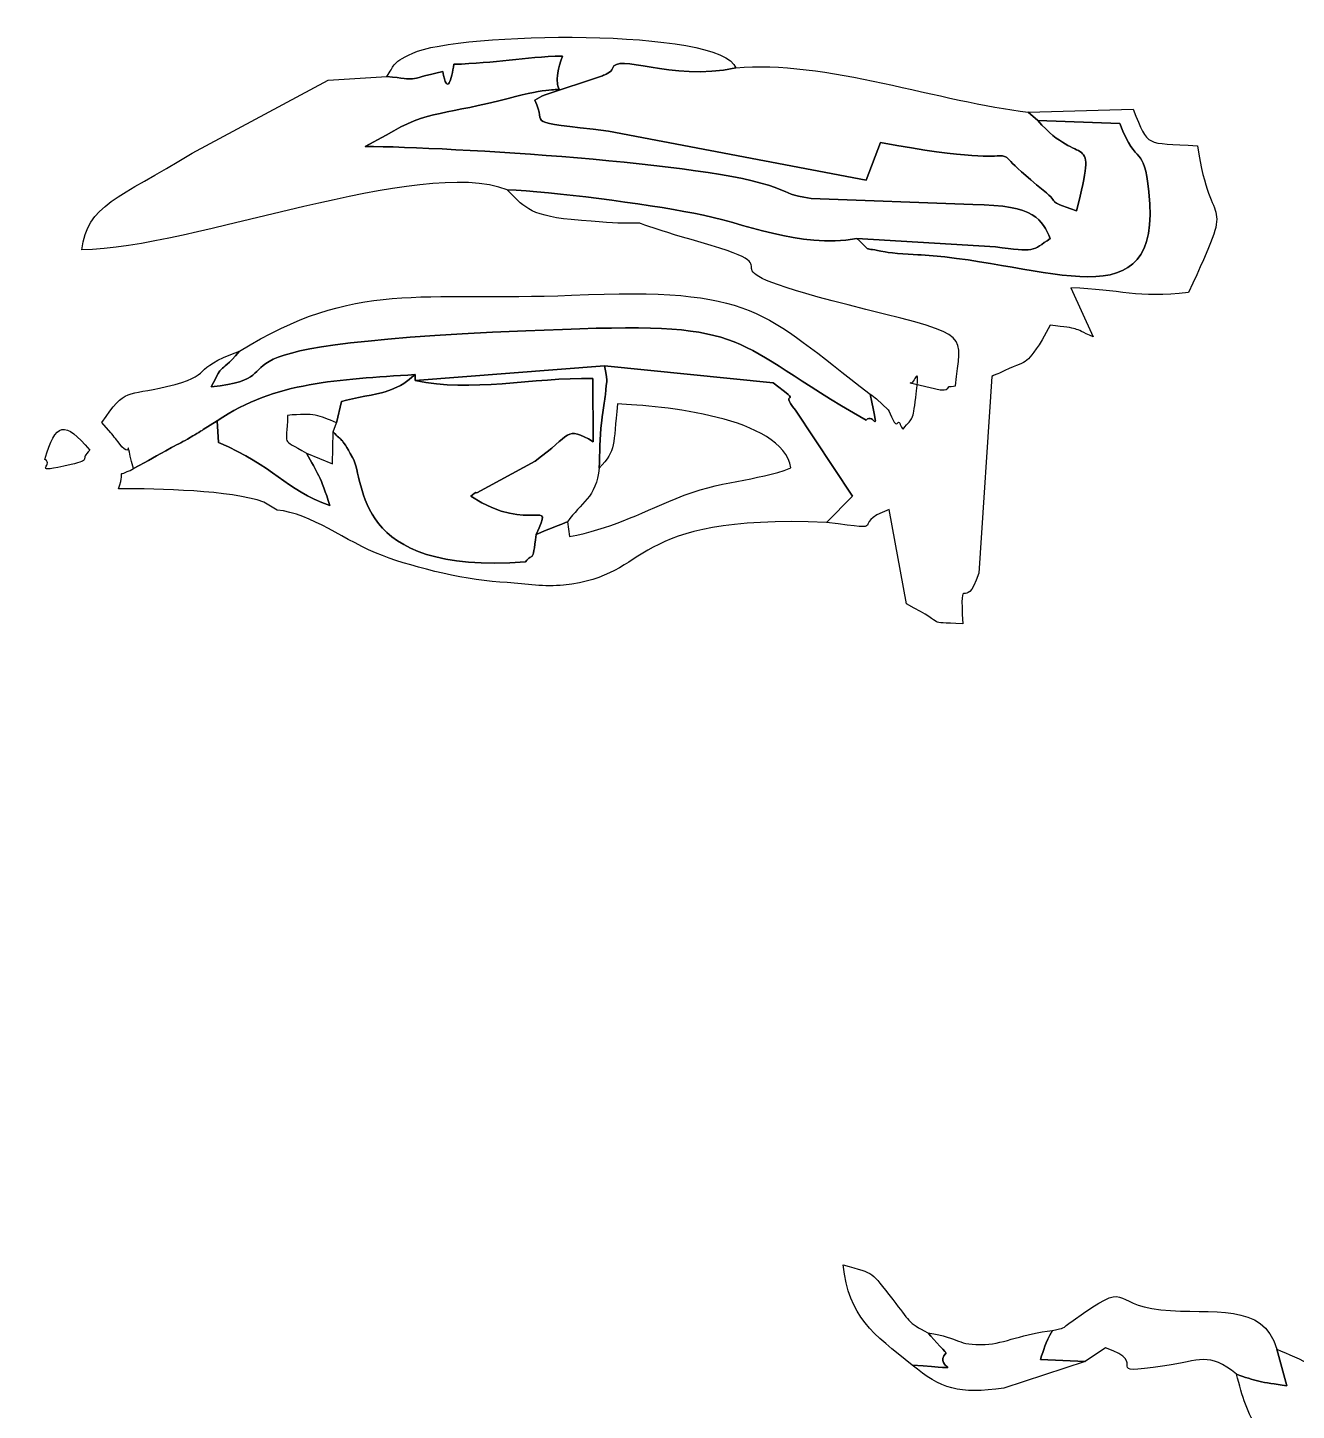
# Model space of a CAD drawing. Header units: millimetres. Extents: x -96.4 to -32.6, y 54.4 to 144.6.
# Drawn here: x -64.09 to -46.85, y 86.07 to 104.85 of the extents above; entities that cross this region are included whole.
import ezdxf

# ---------------------------------------------------------------- set-up
doc = ezdxf.new("R2010")
doc.units = ezdxf.units.MM
doc.header["$MEASUREMENT"] = 0
doc.layers.add('layer 1', color=7, linetype='Continuous')

msp = doc.modelspace()

# ---------------------------------------------------------------- linework, layer by layer
at = {"layer": 'layer 1', "color": 250}
for points, knots in [([(-59.2105, 104.1859), (-58.7545, 104.1381), (-58.9855, 104.1246), (-58.4501, 104.254), (-58.4501, 104.254), (-58.3898, 103.9092), (-58.3266, 104.1492), (-58.3001, 104.3494), (-58.3001, 104.3494), (-57.7243, 104.3663), (-57.354, 104.4504), (-56.8245, 104.462), (-56.8245, 104.462), (-57.0879, 103.7158), (-56.4358, 104.1917), (-57.5611, 103.8866), (-57.5611, 103.8866), (-58.3697, 103.6675), (-58.6605, 103.7315), (-59.2174, 103.389), (-59.2174, 103.389), (-59.2174, 103.389), (-59.5037, 103.2359), (-59.5037, 103.2359), (-59.5037, 103.2359), (-58.3502, 103.2226), (-54.8207, 103.0171), (-53.9319, 102.6755), (-53.9319, 102.6755), (-53.696, 102.5847), (-53.7531, 102.5817), (-53.4453, 102.5294), (-53.4453, 102.5294), (-53.4453, 102.5294), (-51.2486, 102.4466), (-51.2486, 102.4466), (-51.2486, 102.4466), (-50.3915, 102.4399), (-50.3104, 102.2317), (-50.1973, 101.9854), (-50.1973, 101.9854), (-50.4422, 101.8144), (-50.4073, 101.8004), (-50.9427, 101.8708), (-50.9427, 101.8708), (-50.9427, 101.8708), (-52.8237, 101.9848), (-52.8237, 101.9848), (-52.8237, 101.9848), (-52.5976, 101.7788), (-52.7819, 101.88), (-52.4384, 101.8017), (-52.4384, 101.8017), (-52.3527, 101.7821), (-52.0545, 101.768), (-51.9492, 101.7615), (-51.9492, 101.7615), (-50.2266, 101.6562), (-48.6649, 100.7933), (-48.857, 102.6162), (-48.857, 102.6162), (-48.928, 103.2904), (-49.0195, 102.9254), (-49.2527, 103.5465), (-49.2527, 103.5465), (-49.2527, 103.5465), (-50.3638, 103.5846), (-50.3638, 103.5846), (-50.3638, 103.5846), (-49.7792, 102.9041), (-49.5513, 103.5159), (-49.8399, 102.3612), (-49.8399, 102.3612), (-50.2974, 102.5212), (-50.027, 102.4302), (-50.2915, 102.64), (-50.2915, 102.64), (-51.3456, 103.4754), (-50.033, 102.8348), (-52.5011, 103.2864), (-52.5011, 103.2864), (-52.5011, 103.2864), (-52.6975, 102.7772), (-52.6975, 102.7772), (-52.6975, 102.7772), (-52.6975, 102.7772), (-56.1973, 103.443), (-56.1973, 103.443), (-56.1973, 103.443), (-57.4114, 103.5944), (-57.0127, 103.4942), (-57.1984, 103.8611), (-57.1984, 103.8611), (-57.1607, 103.892), (-57.111, 103.9129), (-57.0701, 103.9314), (-57.0701, 103.9314), (-57.0701, 103.9314), (-56.2795, 104.195), (-56.2795, 104.195), (-56.2795, 104.195), (-56.2537, 104.2074), (-56.1569, 104.2424), (-56.1426, 104.293), (-56.1426, 104.293), (-56.08, 104.5144), (-55.3703, 104.1121), (-54.4673, 104.2998), (-54.4673, 104.2998), (-54.6589, 104.8474), (-58.2406, 104.7903), (-58.8578, 104.5007), (-58.8578, 104.5007), (-59.1764, 104.3512), (-59.0957, 104.3304), (-59.2105, 104.1859)], [0, 0, 0, 0, 0.0333333, 0.0333333, 0.0333333, 0.0333333, 0.0666667, 0.0666667, 0.0666667, 0.0666667, 0.1, 0.1, 0.1, 0.1, 0.1333333, 0.1333333, 0.1333333, 0.1333333, 0.1666667, 0.1666667, 0.1666667, 0.1666667, 0.2, 0.2, 0.2, 0.2, 0.2333333, 0.2333333, 0.2333333, 0.2333333, 0.2666667, 0.2666667, 0.2666667, 0.2666667, 0.3, 0.3, 0.3, 0.3, 0.3333333, 0.3333333, 0.3333333, 0.3333333, 0.3666667, 0.3666667, 0.3666667, 0.3666667, 0.4, 0.4, 0.4, 0.4, 0.4333333, 0.4333333, 0.4333333, 0.4333333, 0.4666667, 0.4666667, 0.4666667, 0.4666667, 0.5, 0.5, 0.5, 0.5, 0.5333333, 0.5333333, 0.5333333, 0.5333333, 0.5666667, 0.5666667, 0.5666667, 0.5666667, 0.6, 0.6, 0.6, 0.6, 0.6333333, 0.6333333, 0.6333333, 0.6333333, 0.6666667, 0.6666667, 0.6666667, 0.6666667, 0.7, 0.7, 0.7, 0.7, 0.7333333, 0.7333333, 0.7333333, 0.7333333, 0.7666667, 0.7666667, 0.7666667, 0.7666667, 0.8, 0.8, 0.8, 0.8, 0.8333333, 0.8333333, 0.8333333, 0.8333333, 0.8666667, 0.8666667, 0.8666667, 0.8666667, 0.9, 0.9, 0.9, 0.9, 0.9333333, 0.9333333, 0.9333333, 0.9333333, 1, 1, 1, 1]), ([(-57.1816, 97.9656), (-57.1547, 97.9788), (-56.7858, 98.1252), (-56.7569, 98.1393), (-56.7569, 98.1393), (-56.5723, 98.392), (-56.3645, 98.469), (-56.3231, 98.8683), (-56.3231, 98.8683), (-56.3185, 99.0774), (-56.3162, 99.2728), (-56.2937, 99.4823), (-56.2937, 99.4823), (-56.2871, 99.5432), (-56.241, 99.8404), (-56.2397, 99.8619), (-56.2397, 99.8619), (-56.2251, 100.0971), (-56.2007, 99.9688), (-56.2515, 100.2578), (-56.2515, 100.2578), (-56.2515, 100.2578), (-58.8218, 100.0586), (-58.8218, 100.0586), (-58.8218, 100.0586), (-58.0701, 99.8863), (-57.2269, 100.1028), (-56.4101, 100.0831), (-56.4101, 100.0831), (-56.4101, 100.0831), (-56.4044, 99.2244), (-56.4044, 99.2244), (-56.4044, 99.2244), (-56.7908, 99.4514), (-56.6934, 99.3185), (-57.194, 98.9635), (-57.194, 98.9635), (-57.194, 98.9635), (-57.9857, 98.5317), (-57.9857, 98.5317), (-57.9857, 98.5317), (-57.9987, 98.5568), (-58.0414, 98.5034), (-58.0659, 98.4843), (-58.0659, 98.4843), (-57.2415, 97.9491), (-56.9245, 98.5093), (-57.1816, 97.9656)], [0, 0, 0, 0, 0.0769231, 0.0769231, 0.0769231, 0.0769231, 0.1538462, 0.1538462, 0.1538462, 0.1538462, 0.2307692, 0.2307692, 0.2307692, 0.2307692, 0.3076923, 0.3076923, 0.3076923, 0.3076923, 0.3846154, 0.3846154, 0.3846154, 0.3846154, 0.4615385, 0.4615385, 0.4615385, 0.4615385, 0.5384615, 0.5384615, 0.5384615, 0.5384615, 0.6153846, 0.6153846, 0.6153846, 0.6153846, 0.6923077, 0.6923077, 0.6923077, 0.6923077, 0.7692308, 0.7692308, 0.7692308, 0.7692308, 0.8461538, 0.8461538, 0.8461538, 0.8461538, 1, 1, 1, 1]), ([(-61.5134, 99.5088), (-61.5134, 99.5088), (-61.4962, 99.2139), (-61.4962, 99.2139), (-61.4962, 99.2139), (-60.7268, 98.8957), (-60.607, 98.576), (-59.9826, 98.3598), (-59.9826, 98.3598), (-60.1073, 98.749), (-60.1495, 98.8039), (-60.3019, 99.0687), (-60.3019, 99.0687), (-60.6628, 99.292), (-60.5611, 99.1374), (-60.5572, 99.5831), (-60.5572, 99.5831), (-60.1957, 99.617), (-60.1373, 99.5849), (-59.8905, 99.4839), (-59.8905, 99.4839), (-59.8905, 99.4839), (-59.8249, 99.7723), (-59.8249, 99.7723), (-59.8249, 99.7723), (-59.659, 99.8185), (-59.3377, 99.8686), (-59.2315, 99.9045), (-59.2315, 99.9045), (-58.9664, 99.9941), (-58.9576, 100.0336), (-58.8252, 100.1384), (-58.8252, 100.1384), (-59.8869, 100.0608), (-60.7064, 100.0504), (-61.5134, 99.5088)], [0, 0, 0, 0, 0.1, 0.1, 0.1, 0.1, 0.2, 0.2, 0.2, 0.2, 0.3, 0.3, 0.3, 0.3, 0.4, 0.4, 0.4, 0.4, 0.5, 0.5, 0.5, 0.5, 0.6, 0.6, 0.6, 0.6, 0.7, 0.7, 0.7, 0.7, 0.8, 0.8, 0.8, 0.8, 1, 1, 1, 1])]:
    msp.add_open_spline(points, degree=3, knots=knots, dxfattribs=at)
at = {"layer": 'layer 1'}
for points, knots in [([(-59.2105, 104.1859), (-59.2105, 104.1859), (-60.0044, 104.1354), (-60.0044, 104.1354), (-60.0044, 104.1354), (-60.0044, 104.1354), (-61.8531, 103.1439), (-61.8531, 103.1439), (-61.8531, 103.1439), (-62.8588, 102.5249), (-63.2778, 102.4453), (-63.3511, 101.831), (-63.3511, 101.831), (-61.8404, 101.849), (-58.753, 103.1067), (-57.5735, 102.6442), (-57.5735, 102.6442), (-56.961, 102.6267), (-55.7099, 102.4547), (-55.0409, 102.3293), (-55.0409, 102.3293), (-54.3369, 102.1974), (-53.6227, 101.8441), (-52.8237, 101.9848), (-52.8237, 101.9848), (-52.8237, 101.9848), (-50.9427, 101.8708), (-50.9427, 101.8708), (-50.9427, 101.8708), (-50.4073, 101.8004), (-50.4422, 101.8144), (-50.1973, 101.9854), (-50.1973, 101.9854), (-50.3104, 102.2317), (-50.3915, 102.4399), (-51.2486, 102.4466), (-51.2486, 102.4466), (-51.2486, 102.4466), (-53.4453, 102.5294), (-53.4453, 102.5294), (-53.4453, 102.5294), (-53.7531, 102.5817), (-53.696, 102.5847), (-53.9319, 102.6755), (-53.9319, 102.6755), (-54.8207, 103.0171), (-58.3502, 103.2226), (-59.5037, 103.2359), (-59.5037, 103.2359), (-59.5037, 103.2359), (-59.2174, 103.389), (-59.2174, 103.389), (-59.2174, 103.389), (-58.6605, 103.7315), (-58.3697, 103.6675), (-57.5611, 103.8866), (-57.5611, 103.8866), (-56.4358, 104.1917), (-57.0879, 103.7158), (-56.8245, 104.462), (-56.8245, 104.462), (-57.354, 104.4504), (-57.7243, 104.3663), (-58.3001, 104.3494), (-58.3001, 104.3494), (-58.3266, 104.1492), (-58.3898, 103.9092), (-58.4501, 104.254), (-58.4501, 104.254), (-58.9855, 104.1246), (-58.7545, 104.1381), (-59.2105, 104.1859)], [0, 0, 0, 0, 0.0526316, 0.0526316, 0.0526316, 0.0526316, 0.1052632, 0.1052632, 0.1052632, 0.1052632, 0.1578947, 0.1578947, 0.1578947, 0.1578947, 0.2105263, 0.2105263, 0.2105263, 0.2105263, 0.2631579, 0.2631579, 0.2631579, 0.2631579, 0.3157895, 0.3157895, 0.3157895, 0.3157895, 0.3684211, 0.3684211, 0.3684211, 0.3684211, 0.4210526, 0.4210526, 0.4210526, 0.4210526, 0.4736842, 0.4736842, 0.4736842, 0.4736842, 0.5263158, 0.5263158, 0.5263158, 0.5263158, 0.5789474, 0.5789474, 0.5789474, 0.5789474, 0.6315789, 0.6315789, 0.6315789, 0.6315789, 0.6842105, 0.6842105, 0.6842105, 0.6842105, 0.7368421, 0.7368421, 0.7368421, 0.7368421, 0.7894737, 0.7894737, 0.7894737, 0.7894737, 0.8421053, 0.8421053, 0.8421053, 0.8421053, 0.8947368, 0.8947368, 0.8947368, 0.8947368, 1, 1, 1, 1]), ([(-50.3638, 103.5846), (-50.3638, 103.5846), (-50.4979, 103.7021), (-50.4979, 103.7021), (-50.4979, 103.7021), (-51.6393, 103.8251), (-53.2973, 104.4246), (-54.4673, 104.2998), (-54.4673, 104.2998), (-55.3703, 104.1121), (-56.08, 104.5144), (-56.1426, 104.293), (-56.1426, 104.293), (-56.1569, 104.2424), (-56.2537, 104.2074), (-56.2795, 104.195), (-56.2795, 104.195), (-56.2795, 104.195), (-57.0701, 103.9314), (-57.0701, 103.9314), (-57.0701, 103.9314), (-57.111, 103.9129), (-57.1607, 103.892), (-57.1984, 103.8611), (-57.1984, 103.8611), (-57.0127, 103.4942), (-57.4114, 103.5944), (-56.1973, 103.443), (-56.1973, 103.443), (-56.1973, 103.443), (-52.6975, 102.7772), (-52.6975, 102.7772), (-52.6975, 102.7772), (-52.6975, 102.7772), (-52.5011, 103.2864), (-52.5011, 103.2864), (-52.5011, 103.2864), (-50.033, 102.8348), (-51.3456, 103.4754), (-50.2915, 102.64), (-50.2915, 102.64), (-50.027, 102.4302), (-50.2974, 102.5212), (-49.8399, 102.3612), (-49.8399, 102.3612), (-49.5513, 103.5159), (-49.7792, 102.9041), (-50.3638, 103.5846)], [0, 0, 0, 0, 0.0769231, 0.0769231, 0.0769231, 0.0769231, 0.1538462, 0.1538462, 0.1538462, 0.1538462, 0.2307692, 0.2307692, 0.2307692, 0.2307692, 0.3076923, 0.3076923, 0.3076923, 0.3076923, 0.3846154, 0.3846154, 0.3846154, 0.3846154, 0.4615385, 0.4615385, 0.4615385, 0.4615385, 0.5384615, 0.5384615, 0.5384615, 0.5384615, 0.6153846, 0.6153846, 0.6153846, 0.6153846, 0.6923077, 0.6923077, 0.6923077, 0.6923077, 0.7692308, 0.7692308, 0.7692308, 0.7692308, 0.8461538, 0.8461538, 0.8461538, 0.8461538, 1, 1, 1, 1]), ([(-59.8905, 99.4839), (-59.8905, 99.4839), (-59.9384, 99.3589), (-59.9384, 99.3589), (-59.9384, 99.3589), (-59.8098, 99.219), (-59.8492, 99.3209), (-59.6745, 99.0112), (-59.6745, 99.0112), (-59.4883, 98.6813), (-59.7038, 97.4219), (-57.3241, 97.5933), (-57.3241, 97.5933), (-57.2302, 97.7355), (-57.2272, 97.5378), (-57.1816, 97.9656), (-57.1816, 97.9656), (-56.9245, 98.5093), (-57.2415, 97.9491), (-58.0659, 98.4843), (-58.0659, 98.4843), (-58.0414, 98.5034), (-57.9987, 98.5568), (-57.9857, 98.5317), (-57.9857, 98.5317), (-57.9857, 98.5317), (-57.194, 98.9635), (-57.194, 98.9635), (-57.194, 98.9635), (-56.6934, 99.3185), (-56.7908, 99.4514), (-56.4044, 99.2244), (-56.4044, 99.2244), (-56.4044, 99.2244), (-56.4101, 100.0831), (-56.4101, 100.0831), (-56.4101, 100.0831), (-57.2269, 100.1028), (-58.0701, 99.8863), (-58.8218, 100.0586), (-58.8218, 100.0586), (-58.8218, 100.0586), (-58.8252, 100.1384), (-58.8252, 100.1384), (-58.8252, 100.1384), (-58.9576, 100.0336), (-58.9664, 99.9941), (-59.2315, 99.9045), (-59.2315, 99.9045), (-59.3377, 99.8686), (-59.659, 99.8185), (-59.8249, 99.7723), (-59.8249, 99.7723), (-59.8249, 99.7723), (-59.8905, 99.4839), (-59.8905, 99.4839)], [0, 0, 0, 0, 0.0666667, 0.0666667, 0.0666667, 0.0666667, 0.1333333, 0.1333333, 0.1333333, 0.1333333, 0.2, 0.2, 0.2, 0.2, 0.2666667, 0.2666667, 0.2666667, 0.2666667, 0.3333333, 0.3333333, 0.3333333, 0.3333333, 0.4, 0.4, 0.4, 0.4, 0.4666667, 0.4666667, 0.4666667, 0.4666667, 0.5333333, 0.5333333, 0.5333333, 0.5333333, 0.6, 0.6, 0.6, 0.6, 0.6666667, 0.6666667, 0.6666667, 0.6666667, 0.7333333, 0.7333333, 0.7333333, 0.7333333, 0.8, 0.8, 0.8, 0.8, 0.8666667, 0.8666667, 0.8666667, 0.8666667, 1, 1, 1, 1])]:
    msp.add_open_spline(points, degree=3, knots=knots, dxfattribs=at)
at = {"layer": 'layer 1', "color": 9}
for points, knots in [([(-50.3638, 103.5846), (-50.3638, 103.5846), (-49.2527, 103.5465), (-49.2527, 103.5465), (-49.2527, 103.5465), (-49.0195, 102.9254), (-48.928, 103.2904), (-48.857, 102.6162), (-48.857, 102.6162), (-48.6649, 100.7933), (-50.2266, 101.6562), (-51.9492, 101.7615), (-51.9492, 101.7615), (-52.0545, 101.768), (-52.3527, 101.7821), (-52.4384, 101.8017), (-52.4384, 101.8017), (-52.7819, 101.88), (-52.5976, 101.7788), (-52.8237, 101.9848), (-52.8237, 101.9848), (-53.6227, 101.8441), (-54.3369, 102.1974), (-55.0409, 102.3293), (-55.0409, 102.3293), (-55.7099, 102.4547), (-56.961, 102.6267), (-57.5735, 102.6442), (-57.5735, 102.6442), (-57.359, 102.4377), (-57.2945, 102.2978), (-56.7066, 102.2426), (-56.7066, 102.2426), (-55.0754, 102.0892), (-56.4859, 102.3714), (-54.9375, 101.9303), (-54.9375, 101.9303), (-53.372, 101.4843), (-55.4197, 101.6995), (-52.7035, 101.0218), (-52.7035, 101.0218), (-51.2325, 100.6547), (-51.4147, 100.704), (-51.4833, 99.9848), (-51.4833, 99.9848), (-51.5157, 99.9669), (-51.5732, 99.9932), (-51.5899, 99.9543), (-51.5899, 99.9543), (-51.6056, 99.9179), (-51.6703, 99.9319), (-51.691, 99.9306), (-51.691, 99.9306), (-51.691, 99.9306), (-52.1009, 100.0235), (-52.1009, 100.0235), (-52.1009, 100.0235), (-52.0489, 99.9719), (-51.9539, 100.3716), (-52.0248, 99.8248), (-52.0248, 99.8248), (-52.0689, 99.4847), (-52.0521, 99.5817), (-52.1974, 99.3944), (-52.1974, 99.3944), (-52.2212, 99.4242), (-52.2496, 99.5105), (-52.263, 99.4879), (-52.263, 99.4879), (-52.3154, 99.3998), (-52.3622, 99.6192), (-52.401, 99.6595), (-52.401, 99.6595), (-52.401, 99.6595), (-52.5589, 99.8059), (-52.5589, 99.8059), (-52.5589, 99.8059), (-52.578, 99.8238), (-52.6142, 99.852), (-52.6433, 99.8732), (-52.6433, 99.8732), (-52.5052, 99.2198), (-52.5926, 99.6464), (-52.6975, 99.5166), (-52.6975, 99.5166), (-54.6199, 100.6154), (-54.1866, 100.8471), (-56.8239, 100.7513), (-56.8239, 100.7513), (-62.352, 100.5503), (-60.1771, 100.129), (-61.5945, 99.9693), (-61.5945, 99.9693), (-61.4083, 100.3386), (-61.5298, 100.0908), (-61.2096, 100.4533), (-61.2096, 100.4533), (-61.9118, 100.2059), (-61.5193, 100.1387), (-62.2015, 99.9734), (-62.2015, 99.9734), (-62.743, 99.8423), (-62.7581, 99.9723), (-63.0785, 99.4846), (-63.0785, 99.4846), (-63.0785, 99.4846), (-62.9582, 99.347), (-62.9582, 99.347), (-62.9582, 99.347), (-62.9441, 99.3281), (-62.9127, 99.2938), (-62.8955, 99.2695), (-62.8955, 99.2695), (-62.6046, 98.858), (-62.8061, 99.4513), (-62.6505, 98.86), (-62.6505, 98.86), (-62.4191, 98.9856), (-62.3676, 99.0193), (-62.1321, 99.1455), (-62.1321, 99.1455), (-62.0289, 99.2007), (-61.9845, 99.2217), (-61.8814, 99.2813), (-61.8814, 99.2813), (-61.8459, 99.3018), (-61.7336, 99.3698), (-61.7017, 99.3893), (-61.7017, 99.3893), (-61.7017, 99.3893), (-61.5134, 99.5088), (-61.5134, 99.5088), (-61.5134, 99.5088), (-60.7064, 100.0504), (-59.8869, 100.0608), (-58.8252, 100.1384), (-58.8252, 100.1384), (-58.8252, 100.1384), (-58.8218, 100.0586), (-58.8218, 100.0586), (-58.8218, 100.0586), (-58.8218, 100.0586), (-56.2515, 100.2578), (-56.2515, 100.2578), (-56.2515, 100.2578), (-56.2515, 100.2578), (-53.9629, 100.026), (-53.9629, 100.026), (-53.9629, 100.026), (-53.5007, 99.6785), (-53.9104, 99.9628), (-53.657, 99.6537), (-53.657, 99.6537), (-53.657, 99.6537), (-52.8819, 98.4843), (-52.8819, 98.4843), (-52.8819, 98.4843), (-52.8819, 98.4843), (-53.238, 98.1304), (-53.238, 98.1304), (-53.238, 98.1304), (-52.2963, 98.01), (-52.9773, 98.0876), (-52.3858, 98.3059), (-52.3858, 98.3059), (-52.3858, 98.3059), (-52.1486, 97.0224), (-52.1486, 97.0224), (-52.1486, 97.0224), (-51.5311, 96.7071), (-51.9411, 96.7859), (-51.3868, 96.754), (-51.3868, 96.754), (-51.4218, 97.5229), (-51.3612, 96.8527), (-51.1674, 97.4419), (-51.1674, 97.4419), (-51.1674, 97.4419), (-50.9912, 100.1098), (-50.9912, 100.1098), (-50.9912, 100.1098), (-50.9614, 100.1329), (-50.9128, 100.1455), (-50.8882, 100.1572), (-50.8882, 100.1572), (-50.4706, 100.3559), (-50.5632, 100.2308), (-50.305, 100.6077), (-50.305, 100.6077), (-50.305, 100.6077), (-50.1967, 100.8086), (-50.1967, 100.8086), (-50.1967, 100.8086), (-49.778, 100.7557), (-49.9092, 100.7783), (-49.6148, 100.6515), (-49.6148, 100.6515), (-49.6148, 100.6515), (-49.9158, 101.3144), (-49.9158, 101.3144), (-49.9158, 101.3144), (-49.2527, 101.2915), (-49.0069, 101.1703), (-48.3211, 101.2494), (-48.3211, 101.2494), (-47.656, 102.6768), (-48.0153, 101.9869), (-48.1979, 103.2415), (-48.1979, 103.2415), (-48.9284, 103.298), (-48.8454, 103.1978), (-49.072, 103.7399), (-49.072, 103.7399), (-49.072, 103.7399), (-50.4979, 103.7021), (-50.4979, 103.7021), (-50.4979, 103.7021), (-50.4979, 103.7021), (-50.3638, 103.5846), (-50.3638, 103.5846)], [0, 0, 0, 0, 0.0178571, 0.0178571, 0.0178571, 0.0178571, 0.0357143, 0.0357143, 0.0357143, 0.0357143, 0.0535714, 0.0535714, 0.0535714, 0.0535714, 0.0714286, 0.0714286, 0.0714286, 0.0714286, 0.0892857, 0.0892857, 0.0892857, 0.0892857, 0.1071429, 0.1071429, 0.1071429, 0.1071429, 0.125, 0.125, 0.125, 0.125, 0.1428571, 0.1428571, 0.1428571, 0.1428571, 0.1607143, 0.1607143, 0.1607143, 0.1607143, 0.1785714, 0.1785714, 0.1785714, 0.1785714, 0.1964286, 0.1964286, 0.1964286, 0.1964286, 0.2142857, 0.2142857, 0.2142857, 0.2142857, 0.2321429, 0.2321429, 0.2321429, 0.2321429, 0.25, 0.25, 0.25, 0.25, 0.2678571, 0.2678571, 0.2678571, 0.2678571, 0.2857143, 0.2857143, 0.2857143, 0.2857143, 0.3035714, 0.3035714, 0.3035714, 0.3035714, 0.3214286, 0.3214286, 0.3214286, 0.3214286, 0.3392857, 0.3392857, 0.3392857, 0.3392857, 0.3571429, 0.3571429, 0.3571429, 0.3571429, 0.375, 0.375, 0.375, 0.375, 0.3928571, 0.3928571, 0.3928571, 0.3928571, 0.4107143, 0.4107143, 0.4107143, 0.4107143, 0.4285714, 0.4285714, 0.4285714, 0.4285714, 0.4464286, 0.4464286, 0.4464286, 0.4464286, 0.4642857, 0.4642857, 0.4642857, 0.4642857, 0.4821429, 0.4821429, 0.4821429, 0.4821429, 0.5, 0.5, 0.5, 0.5, 0.5178571, 0.5178571, 0.5178571, 0.5178571, 0.5357143, 0.5357143, 0.5357143, 0.5357143, 0.5535714, 0.5535714, 0.5535714, 0.5535714, 0.5714286, 0.5714286, 0.5714286, 0.5714286, 0.5892857, 0.5892857, 0.5892857, 0.5892857, 0.6071429, 0.6071429, 0.6071429, 0.6071429, 0.625, 0.625, 0.625, 0.625, 0.6428571, 0.6428571, 0.6428571, 0.6428571, 0.6607143, 0.6607143, 0.6607143, 0.6607143, 0.6785714, 0.6785714, 0.6785714, 0.6785714, 0.6964286, 0.6964286, 0.6964286, 0.6964286, 0.7142857, 0.7142857, 0.7142857, 0.7142857, 0.7321429, 0.7321429, 0.7321429, 0.7321429, 0.75, 0.75, 0.75, 0.75, 0.7678571, 0.7678571, 0.7678571, 0.7678571, 0.7857143, 0.7857143, 0.7857143, 0.7857143, 0.8035714, 0.8035714, 0.8035714, 0.8035714, 0.8214286, 0.8214286, 0.8214286, 0.8214286, 0.8392857, 0.8392857, 0.8392857, 0.8392857, 0.8571429, 0.8571429, 0.8571429, 0.8571429, 0.875, 0.875, 0.875, 0.875, 0.8928571, 0.8928571, 0.8928571, 0.8928571, 0.9107143, 0.9107143, 0.9107143, 0.9107143, 0.9285714, 0.9285714, 0.9285714, 0.9285714, 0.9464286, 0.9464286, 0.9464286, 0.9464286, 0.9642857, 0.9642857, 0.9642857, 0.9642857, 1, 1, 1, 1]), ([(-52.0717, 86.6889), (-51.6921, 86.3689), (-51.4325, 86.2859), (-50.8291, 86.377), (-50.8291, 86.377), (-50.8291, 86.377), (-49.7216, 86.7379), (-49.7216, 86.7379), (-49.7216, 86.7379), (-49.7216, 86.7379), (-50.3319, 86.7666), (-50.3319, 86.7666), (-50.3319, 86.7666), (-50.2824, 86.8956), (-50.272, 86.9868), (-50.1684, 87.157), (-50.1684, 87.157), (-50.5527, 87.1191), (-50.8226, 86.9813), (-51.0799, 86.9695), (-51.0799, 86.9695), (-51.4775, 86.9513), (-51.3932, 87.0537), (-51.8619, 87.1274), (-51.8619, 87.1274), (-51.8416, 87.1075), (-51.6372, 86.8733), (-51.6104, 86.8554), (-51.6104, 86.8554), (-51.822, 86.6236), (-51.1951, 86.6287), (-52.0717, 86.6889)], [0, 0, 0, 0, 0.1111111, 0.1111111, 0.1111111, 0.1111111, 0.2222222, 0.2222222, 0.2222222, 0.2222222, 0.3333333, 0.3333333, 0.3333333, 0.3333333, 0.4444444, 0.4444444, 0.4444444, 0.4444444, 0.5555556, 0.5555556, 0.5555556, 0.5555556, 0.6666667, 0.6666667, 0.6666667, 0.6666667, 0.7777778, 0.7777778, 0.7777778, 0.7777778, 1, 1, 1, 1])]:
    msp.add_open_spline(points, degree=3, knots=knots, dxfattribs=at)
at = {"layer": 'layer 1', "color": 8}
for points, knots in [([(-61.2096, 100.4533), (-61.5298, 100.0908), (-61.4083, 100.3386), (-61.5945, 99.9693), (-61.5945, 99.9693), (-60.1771, 100.129), (-62.352, 100.5503), (-56.8239, 100.7513), (-56.8239, 100.7513), (-54.1866, 100.8471), (-54.6199, 100.6154), (-52.6975, 99.5166), (-52.6975, 99.5166), (-52.5926, 99.6464), (-52.5052, 99.2198), (-52.6433, 99.8732), (-52.6433, 99.8732), (-54.1309, 101.0031), (-54.1917, 101.3199), (-56.6989, 101.2153), (-56.6989, 101.2153), (-58.7458, 101.1299), (-59.6426, 101.4293), (-61.2096, 100.4533)], [0, 0, 0, 0, 0.1428571, 0.1428571, 0.1428571, 0.1428571, 0.2857143, 0.2857143, 0.2857143, 0.2857143, 0.4285714, 0.4285714, 0.4285714, 0.4285714, 0.5714286, 0.5714286, 0.5714286, 0.5714286, 0.7142857, 0.7142857, 0.7142857, 0.7142857, 1, 1, 1, 1]), ([(-56.3231, 98.8683), (-56.0845, 99.1147), (-56.1424, 99.169), (-56.0736, 99.7378), (-56.0736, 99.7378), (-55.4953, 99.7156), (-53.8316, 99.5656), (-53.7205, 98.8687), (-53.7205, 98.8687), (-54.1966, 98.6862), (-54.6771, 98.7058), (-55.28, 98.4544), (-55.28, 98.4544), (-55.8209, 98.2289), (-56.1693, 98.0475), (-56.7289, 97.9367), (-56.7289, 97.9367), (-56.7289, 97.9367), (-56.7569, 98.1393), (-56.7569, 98.1393), (-56.7569, 98.1393), (-56.7858, 98.1252), (-57.1547, 97.9788), (-57.1816, 97.9656), (-57.1816, 97.9656), (-57.2272, 97.5378), (-57.2302, 97.7355), (-57.3241, 97.5933), (-57.3241, 97.5933), (-59.7038, 97.4219), (-59.4883, 98.6813), (-59.6745, 99.0112), (-59.6745, 99.0112), (-59.8492, 99.3209), (-59.8098, 99.219), (-59.9384, 99.3589), (-59.9384, 99.3589), (-59.9384, 99.3589), (-59.9452, 98.9244), (-59.9452, 98.9244), (-59.9452, 98.9244), (-59.9452, 98.9244), (-60.3019, 99.0687), (-60.3019, 99.0687), (-60.3019, 99.0687), (-60.1495, 98.8039), (-60.1073, 98.749), (-59.9826, 98.3598), (-59.9826, 98.3598), (-60.607, 98.576), (-60.7268, 98.8957), (-61.4962, 99.2139), (-61.4962, 99.2139), (-61.4962, 99.2139), (-61.5134, 99.5088), (-61.5134, 99.5088), (-61.5134, 99.5088), (-61.5134, 99.5088), (-61.7017, 99.3893), (-61.7017, 99.3893), (-61.7017, 99.3893), (-61.7336, 99.3698), (-61.8459, 99.3018), (-61.8814, 99.2813), (-61.8814, 99.2813), (-61.9845, 99.2217), (-62.0289, 99.2007), (-62.1321, 99.1455), (-62.1321, 99.1455), (-62.3676, 99.0193), (-62.4191, 98.9856), (-62.6505, 98.86), (-62.6505, 98.86), (-62.9267, 98.7133), (-62.7438, 98.9074), (-62.8516, 98.5877), (-62.8516, 98.5877), (-62.3011, 98.5849), (-61.3383, 98.5676), (-60.8796, 98.4064), (-60.8796, 98.4064), (-60.8796, 98.4064), (-60.7002, 98.2975), (-60.7002, 98.2975), (-60.7002, 98.2975), (-60.2313, 98.2545), (-59.7796, 97.8742), (-59.2668, 97.6785), (-59.2668, 97.6785), (-58.8153, 97.5062), (-58.0943, 97.3347), (-57.5735, 97.314), (-57.5735, 97.314), (-57.3177, 97.2924), (-57.0632, 97.2526), (-56.8075, 97.278), (-56.8075, 97.278), (-55.5701, 97.401), (-55.9934, 98.2411), (-53.238, 98.1304), (-53.238, 98.1304), (-53.238, 98.1304), (-52.8819, 98.4843), (-52.8819, 98.4843), (-52.8819, 98.4843), (-52.8819, 98.4843), (-53.657, 99.6537), (-53.657, 99.6537), (-53.657, 99.6537), (-53.9104, 99.9628), (-53.5007, 99.6785), (-53.9629, 100.026), (-53.9629, 100.026), (-53.9629, 100.026), (-56.2515, 100.2578), (-56.2515, 100.2578), (-56.2515, 100.2578), (-56.2007, 99.9688), (-56.2251, 100.0971), (-56.2397, 99.8619), (-56.2397, 99.8619), (-56.241, 99.8404), (-56.2871, 99.5432), (-56.2937, 99.4823), (-56.2937, 99.4823), (-56.3162, 99.2728), (-56.3185, 99.0774), (-56.3231, 98.8683)], [0, 0, 0, 0, 0.030303, 0.030303, 0.030303, 0.030303, 0.0606061, 0.0606061, 0.0606061, 0.0606061, 0.0909091, 0.0909091, 0.0909091, 0.0909091, 0.1212121, 0.1212121, 0.1212121, 0.1212121, 0.1515152, 0.1515152, 0.1515152, 0.1515152, 0.1818182, 0.1818182, 0.1818182, 0.1818182, 0.2121212, 0.2121212, 0.2121212, 0.2121212, 0.2424242, 0.2424242, 0.2424242, 0.2424242, 0.2727273, 0.2727273, 0.2727273, 0.2727273, 0.3030303, 0.3030303, 0.3030303, 0.3030303, 0.3333333, 0.3333333, 0.3333333, 0.3333333, 0.3636364, 0.3636364, 0.3636364, 0.3636364, 0.3939394, 0.3939394, 0.3939394, 0.3939394, 0.4242424, 0.4242424, 0.4242424, 0.4242424, 0.4545455, 0.4545455, 0.4545455, 0.4545455, 0.4848485, 0.4848485, 0.4848485, 0.4848485, 0.5151515, 0.5151515, 0.5151515, 0.5151515, 0.5454545, 0.5454545, 0.5454545, 0.5454545, 0.5757576, 0.5757576, 0.5757576, 0.5757576, 0.6060606, 0.6060606, 0.6060606, 0.6060606, 0.6363636, 0.6363636, 0.6363636, 0.6363636, 0.6666667, 0.6666667, 0.6666667, 0.6666667, 0.6969697, 0.6969697, 0.6969697, 0.6969697, 0.7272727, 0.7272727, 0.7272727, 0.7272727, 0.7575758, 0.7575758, 0.7575758, 0.7575758, 0.7878788, 0.7878788, 0.7878788, 0.7878788, 0.8181818, 0.8181818, 0.8181818, 0.8181818, 0.8484848, 0.8484848, 0.8484848, 0.8484848, 0.8787879, 0.8787879, 0.8787879, 0.8787879, 0.9090909, 0.9090909, 0.9090909, 0.9090909, 0.9393939, 0.9393939, 0.9393939, 0.9393939, 1, 1, 1, 1]), ([(-47.6664, 86.5654), (-47.5864, 86.2583), (-47.5213, 86.036), (-47.3714, 85.8045), (-47.3714, 85.8045), (-47.177, 85.5043), (-47.1539, 85.6757), (-47.0405, 85.2468), (-47.0405, 85.2468), (-47.0405, 85.2468), (-46.598, 85.2118), (-46.598, 85.2118), (-46.598, 85.2118), (-46.598, 85.2118), (-46.5124, 85.9435), (-46.5124, 85.9435), (-46.5124, 85.9435), (-46.2545, 85.9208), (-46.309, 85.91), (-46.1904, 85.8707), (-46.1904, 85.8707), (-46.1577, 85.8598), (-46.123, 85.8449), (-46.087, 85.8325), (-46.087, 85.8325), (-46.0476, 85.8188), (-46.0127, 85.8031), (-45.9744, 85.7895), (-45.9744, 85.7895), (-45.9744, 85.7895), (-45.7215, 85.6985), (-45.7215, 85.6985), (-45.7215, 85.6985), (-44.8461, 85.7091), (-45.2995, 85.6246), (-45.1869, 85.9801), (-45.1869, 85.9801), (-45.7101, 86.235), (-45.5573, 85.9919), (-46.1505, 86.403), (-46.1505, 86.403), (-46.4585, 86.6164), (-46.8048, 86.772), (-47.1216, 86.905), (-47.1216, 86.905), (-47.1216, 86.905), (-46.9855, 86.4083), (-46.9855, 86.4083), (-46.9855, 86.4083), (-47.3272, 86.4536), (-47.4241, 86.4756), (-47.6664, 86.5654)], [0, 0, 0, 0, 0.0714286, 0.0714286, 0.0714286, 0.0714286, 0.1428571, 0.1428571, 0.1428571, 0.1428571, 0.2142857, 0.2142857, 0.2142857, 0.2142857, 0.2857143, 0.2857143, 0.2857143, 0.2857143, 0.3571429, 0.3571429, 0.3571429, 0.3571429, 0.4285714, 0.4285714, 0.4285714, 0.4285714, 0.5, 0.5, 0.5, 0.5, 0.5714286, 0.5714286, 0.5714286, 0.5714286, 0.6428571, 0.6428571, 0.6428571, 0.6428571, 0.7142857, 0.7142857, 0.7142857, 0.7142857, 0.7857143, 0.7857143, 0.7857143, 0.7857143, 0.8571429, 0.8571429, 0.8571429, 0.8571429, 1, 1, 1, 1])]:
    msp.add_open_spline(points, degree=3, knots=knots, dxfattribs=at)
at = {"layer": 'layer 1', "color": 253}
msp.add_open_spline([(-63.498, 98.9153), (-63.2106, 98.9813), (-63.3898, 98.9776), (-63.2436, 99.1095), (-63.2436, 99.1095), (-63.5839, 99.5186), (-63.7093, 99.4879), (-63.8542, 98.9844), (-63.8542, 98.9844), (-63.7113, 98.9062), (-64.088, 98.7798), (-63.498, 98.9153)], degree=3, knots=[0, 0, 0, 0, 0.25, 0.25, 0.25, 0.25, 0.5, 0.5, 0.5, 0.5, 1, 1, 1, 1], dxfattribs=at)
at = {"layer": 'layer 1', "color": 251}
for points, knots in [([(-52.0717, 86.6889), (-51.1951, 86.6287), (-51.822, 86.6236), (-51.6104, 86.8554), (-51.6104, 86.8554), (-51.6372, 86.8733), (-51.8416, 87.1075), (-51.8619, 87.1274), (-51.8619, 87.1274), (-52.1367, 87.2667), (-52.1072, 87.2907), (-52.3356, 87.5773), (-52.3356, 87.5773), (-52.6511, 87.9733), (-52.5568, 87.9184), (-53.0094, 88.0513), (-53.0094, 88.0513), (-52.9343, 87.3371), (-52.6055, 87.1142), (-52.0717, 86.6889)], [0, 0, 0, 0, 0.1666667, 0.1666667, 0.1666667, 0.1666667, 0.3333333, 0.3333333, 0.3333333, 0.3333333, 0.5, 0.5, 0.5, 0.5, 0.6666667, 0.6666667, 0.6666667, 0.6666667, 1, 1, 1, 1]), ([(-50.1684, 87.157), (-50.272, 86.9868), (-50.2824, 86.8956), (-50.3319, 86.7666), (-50.3319, 86.7666), (-50.3319, 86.7666), (-49.7216, 86.7379), (-49.7216, 86.7379), (-49.7216, 86.7379), (-49.7216, 86.7379), (-49.4464, 86.9207), (-49.4464, 86.9207), (-49.4464, 86.9207), (-48.8026, 86.7194), (-49.572, 86.5389), (-48.6423, 86.6787), (-48.6423, 86.6787), (-48.1596, 86.7512), (-48.0468, 86.8707), (-47.6664, 86.5654), (-47.6664, 86.5654), (-47.4241, 86.4756), (-47.3272, 86.4536), (-46.9855, 86.4083), (-46.9855, 86.4083), (-46.9855, 86.4083), (-47.1216, 86.905), (-47.1216, 86.905), (-47.1216, 86.905), (-47.309, 87.5523), (-47.9762, 87.3684), (-48.6972, 87.4397), (-48.6972, 87.4397), (-49.4117, 87.5102), (-49.0765, 87.8753), (-49.8861, 87.2948), (-49.8861, 87.2948), (-50.068, 87.1643), (-49.9783, 87.2017), (-50.1684, 87.157)], [0, 0, 0, 0, 0.0909091, 0.0909091, 0.0909091, 0.0909091, 0.1818182, 0.1818182, 0.1818182, 0.1818182, 0.2727273, 0.2727273, 0.2727273, 0.2727273, 0.3636364, 0.3636364, 0.3636364, 0.3636364, 0.4545455, 0.4545455, 0.4545455, 0.4545455, 0.5454545, 0.5454545, 0.5454545, 0.5454545, 0.6363636, 0.6363636, 0.6363636, 0.6363636, 0.7272727, 0.7272727, 0.7272727, 0.7272727, 0.8181818, 0.8181818, 0.8181818, 0.8181818, 1, 1, 1, 1])]:
    msp.add_open_spline(points, degree=3, knots=knots, dxfattribs=at)

doc.saveas('drawing.dxf')
